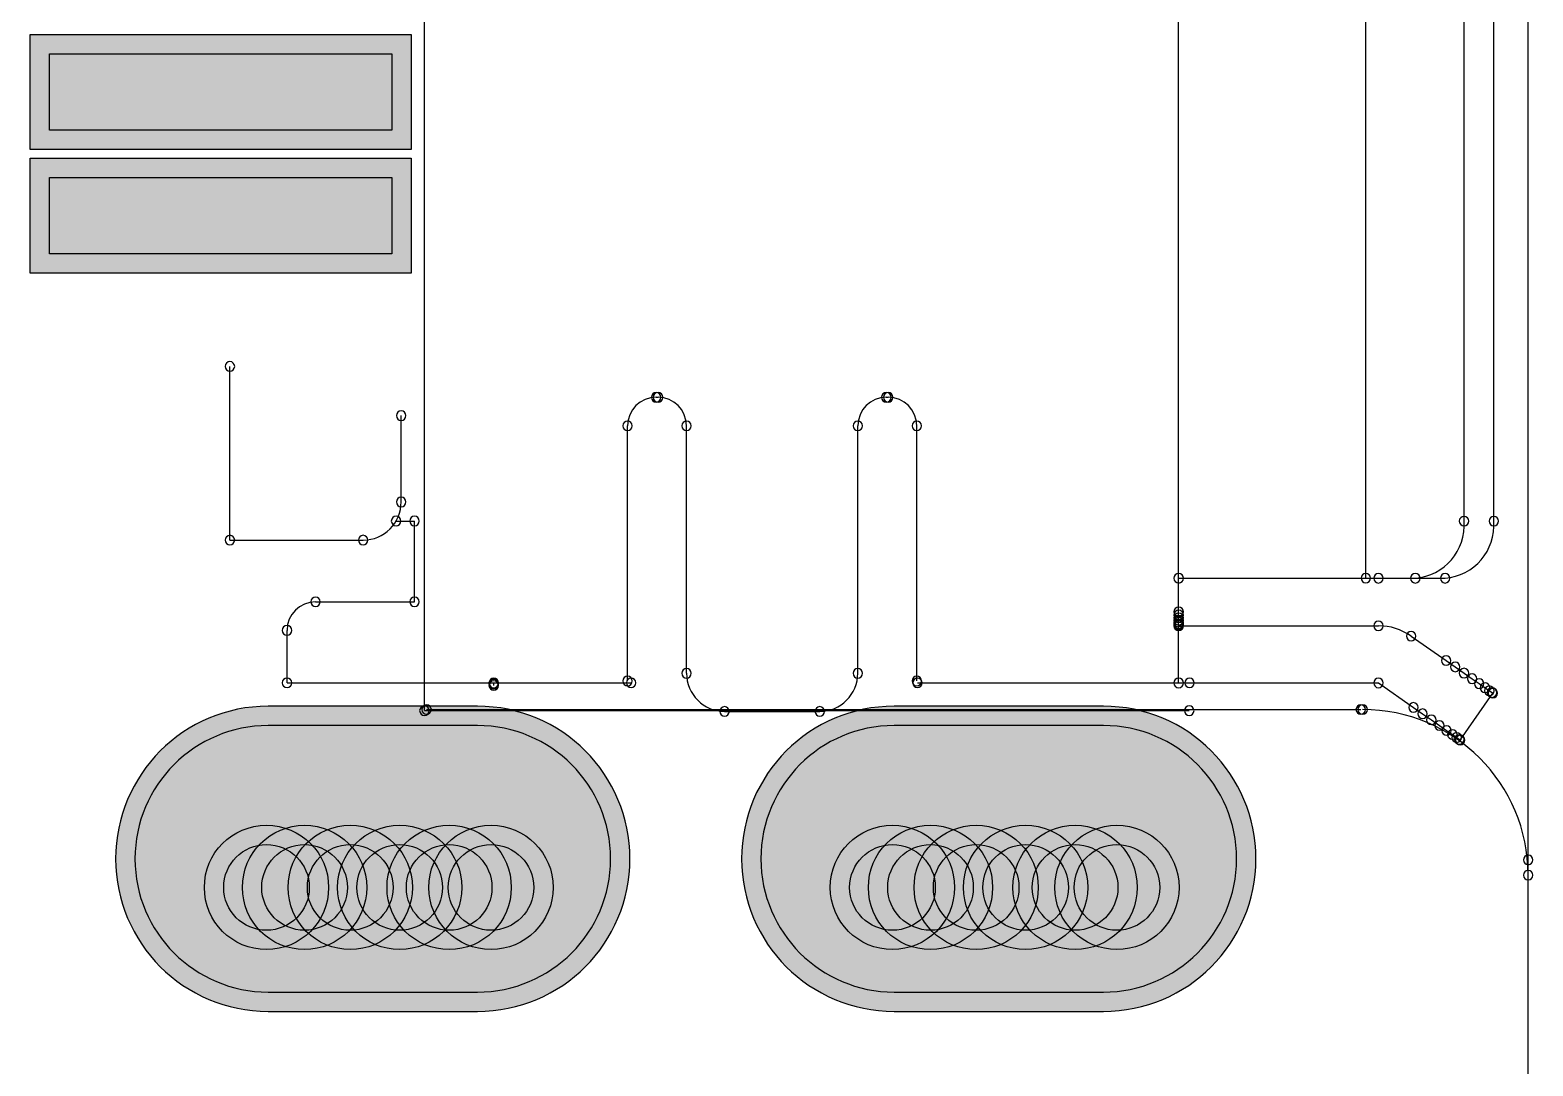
# Model space of a CAD drawing. Header units: millimetres. Extents: x -16.3 to 57, y -39.6 to 27.9.
# Drawn here: x 46.63 to 54.53, y 10 to 15.44 of the extents above; entities that cross this region are included whole.
import ezdxf

# ---------------------------------------------------------------- set-up
doc = ezdxf.new("R2010")
doc.units = ezdxf.units.MM
doc.header["$MEASUREMENT"] = 0
for name, color, linetype in [('BottomLayer', 5, 'Continuous'), ('BottomSolder', 6, 'Continuous'), ('Mechanical1', 6, 'Continuous'), ('MultiLayer', 9, 'Continuous'), ('PadHoleLayer', 156, 'Continuous'), ('TopLayer', 1, 'Continuous'), ('TopOverlay', 2, 'Continuous'), ('TopPaste', 8, 'Continuous'), ('TopSolder', 216, 'Continuous')]:
    doc.layers.add(name, color=color, linetype=linetype)

msp = doc.modelspace()

# ---------------------------------------------------------------- hatches: boundary and pattern name
at = {"layer": 'BottomLayer'}
h = msp.add_hatch(color=5, dxfattribs=at)
edge = h.paths.add_edge_path()
edge.add_arc((47.8692, 10.9336), 0.225, 0, 360)
h = msp.add_hatch(color=5, dxfattribs=at)
edge = h.paths.add_edge_path()
edge.add_arc((48.0692, 10.9336), 0.225, 0, 360)
h = msp.add_hatch(color=5, dxfattribs=at)
edge = h.paths.add_edge_path()
edge.add_arc((48.3092, 10.9336), 0.225, 0, 360)
h = msp.add_hatch(color=5, dxfattribs=at)
edge = h.paths.add_edge_path()
edge.add_arc((48.5692, 10.9336), 0.225, 0, 360)
h = msp.add_hatch(color=5, dxfattribs=at)
edge = h.paths.add_edge_path()
edge.add_arc((48.8292, 10.9336), 0.225, 0, 360)
h = msp.add_hatch(color=5, dxfattribs=at)
edge = h.paths.add_edge_path()
edge.add_arc((49.0492, 10.9336), 0.225, 0, 360)
h = msp.add_hatch(color=5, dxfattribs=at)
edge = h.paths.add_edge_path()
edge.add_arc((51.1592, 10.9336), 0.225, 0, 360)
h = msp.add_hatch(color=5, dxfattribs=at)
edge = h.paths.add_edge_path()
edge.add_arc((51.3592, 10.9336), 0.225, 0, 360)
h = msp.add_hatch(color=5, dxfattribs=at)
edge = h.paths.add_edge_path()
edge.add_arc((51.5992, 10.9336), 0.225, 0, 360)
h = msp.add_hatch(color=5, dxfattribs=at)
edge = h.paths.add_edge_path()
edge.add_arc((51.8592, 10.9336), 0.225, 0, 360)
h = msp.add_hatch(color=5, dxfattribs=at)
edge = h.paths.add_edge_path()
edge.add_arc((52.1192, 10.9336), 0.225, 0, 360)
h = msp.add_hatch(color=5, dxfattribs=at)
edge = h.paths.add_edge_path()
edge.add_arc((52.3392, 10.9336), 0.225, 0, 360)
at = {"layer": 'BottomSolder'}
h = msp.add_hatch(color=6, dxfattribs=at)
edge = h.paths.add_edge_path()
edge.add_arc((47.8692, 10.9336), 0.3266, 0, 360)
h = msp.add_hatch(color=6, dxfattribs=at)
edge = h.paths.add_edge_path()
edge.add_arc((48.0692, 10.9336), 0.3266, 0, 360)
h = msp.add_hatch(color=6, dxfattribs=at)
edge = h.paths.add_edge_path()
edge.add_arc((48.3092, 10.9336), 0.3266, 0, 360)
h = msp.add_hatch(color=6, dxfattribs=at)
edge = h.paths.add_edge_path()
edge.add_arc((48.5692, 10.9336), 0.3266, 0, 360)
h = msp.add_hatch(color=6, dxfattribs=at)
edge = h.paths.add_edge_path()
edge.add_arc((48.8292, 10.9336), 0.3266, 0, 360)
h = msp.add_hatch(color=6, dxfattribs=at)
edge = h.paths.add_edge_path()
edge.add_arc((49.0492, 10.9336), 0.3266, 0, 360)
h = msp.add_hatch(color=6, dxfattribs=at)
edge = h.paths.add_edge_path()
edge.add_arc((51.1592, 10.9336), 0.3266, 0, 360)
h = msp.add_hatch(color=6, dxfattribs=at)
edge = h.paths.add_edge_path()
edge.add_arc((51.3592, 10.9336), 0.3266, 0, 360)
h = msp.add_hatch(color=6, dxfattribs=at)
edge = h.paths.add_edge_path()
edge.add_arc((51.5992, 10.9336), 0.3266, 0, 360)
h = msp.add_hatch(color=6, dxfattribs=at)
edge = h.paths.add_edge_path()
edge.add_arc((51.8592, 10.9336), 0.3266, 0, 360)
h = msp.add_hatch(color=6, dxfattribs=at)
edge = h.paths.add_edge_path()
edge.add_arc((52.1192, 10.9336), 0.3266, 0, 360)
h = msp.add_hatch(color=6, dxfattribs=at)
edge = h.paths.add_edge_path()
edge.add_arc((52.3392, 10.9336), 0.3266, 0, 360)
at = {"layer": 'MultiLayer'}
h = msp.add_hatch(color=9, dxfattribs=at)
edge = h.paths.add_edge_path()
edge.add_arc((47.8692, 10.9336), 0.225, 0, 360)
h = msp.add_hatch(color=9, dxfattribs=at)
edge = h.paths.add_edge_path()
edge.add_arc((48.0692, 10.9336), 0.225, 0, 360)
h = msp.add_hatch(color=9, dxfattribs=at)
edge = h.paths.add_edge_path()
edge.add_arc((48.3092, 10.9336), 0.225, 0, 360)
h = msp.add_hatch(color=9, dxfattribs=at)
edge = h.paths.add_edge_path()
edge.add_arc((48.5692, 10.9336), 0.225, 0, 360)
h = msp.add_hatch(color=9, dxfattribs=at)
edge = h.paths.add_edge_path()
edge.add_arc((48.8292, 10.9336), 0.225, 0, 360)
h = msp.add_hatch(color=9, dxfattribs=at)
edge = h.paths.add_edge_path()
edge.add_arc((49.0492, 10.9336), 0.225, 0, 360)
h = msp.add_hatch(color=9, dxfattribs=at)
edge = h.paths.add_edge_path()
edge.add_arc((51.1592, 10.9336), 0.225, 0, 360)
h = msp.add_hatch(color=9, dxfattribs=at)
edge = h.paths.add_edge_path()
edge.add_arc((51.3592, 10.9336), 0.225, 0, 360)
h = msp.add_hatch(color=9, dxfattribs=at)
edge = h.paths.add_edge_path()
edge.add_arc((51.5992, 10.9336), 0.225, 0, 360)
h = msp.add_hatch(color=9, dxfattribs=at)
edge = h.paths.add_edge_path()
edge.add_arc((51.8592, 10.9336), 0.225, 0, 360)
h = msp.add_hatch(color=9, dxfattribs=at)
edge = h.paths.add_edge_path()
edge.add_arc((52.1192, 10.9336), 0.225, 0, 360)
h = msp.add_hatch(color=9, dxfattribs=at)
edge = h.paths.add_edge_path()
edge.add_arc((52.3392, 10.9336), 0.225, 0, 360)
at = {"layer": 'PadHoleLayer'}
h = msp.add_hatch(color=156, dxfattribs=at)
edge = h.paths.add_edge_path()
edge.add_arc((47.8692, 10.9336), 0.225, 0, 360)
h = msp.add_hatch(color=156, dxfattribs=at)
edge = h.paths.add_edge_path()
edge.add_arc((48.0692, 10.9336), 0.225, 0, 360)
h = msp.add_hatch(color=156, dxfattribs=at)
edge = h.paths.add_edge_path()
edge.add_arc((48.3092, 10.9336), 0.225, 0, 360)
h = msp.add_hatch(color=156, dxfattribs=at)
edge = h.paths.add_edge_path()
edge.add_arc((48.5692, 10.9336), 0.225, 0, 360)
h = msp.add_hatch(color=156, dxfattribs=at)
edge = h.paths.add_edge_path()
edge.add_arc((48.8292, 10.9336), 0.225, 0, 360)
h = msp.add_hatch(color=156, dxfattribs=at)
edge = h.paths.add_edge_path()
edge.add_arc((49.0492, 10.9336), 0.225, 0, 360)
h = msp.add_hatch(color=156, dxfattribs=at)
edge = h.paths.add_edge_path()
edge.add_arc((51.1592, 10.9336), 0.225, 0, 360)
h = msp.add_hatch(color=156, dxfattribs=at)
edge = h.paths.add_edge_path()
edge.add_arc((51.3592, 10.9336), 0.225, 0, 360)
h = msp.add_hatch(color=156, dxfattribs=at)
edge = h.paths.add_edge_path()
edge.add_arc((51.5992, 10.9336), 0.225, 0, 360)
h = msp.add_hatch(color=156, dxfattribs=at)
edge = h.paths.add_edge_path()
edge.add_arc((51.8592, 10.9336), 0.225, 0, 360)
h = msp.add_hatch(color=156, dxfattribs=at)
edge = h.paths.add_edge_path()
edge.add_arc((52.1192, 10.9336), 0.225, 0, 360)
h = msp.add_hatch(color=156, dxfattribs=at)
edge = h.paths.add_edge_path()
edge.add_arc((52.3392, 10.9336), 0.225, 0, 360)
at = {"layer": 'TopLayer'}
for points in [[(46.7281, 14.9121), (46.7281, 15.3121), (48.5281, 15.3121), (48.5281, 14.9121)], [(46.7281, 14.262), (46.7281, 14.662), (48.5281, 14.662), (48.5281, 14.262)]]:
    msp.add_hatch(color=1, dxfattribs=at).paths.add_polyline_path(points)
h = msp.add_hatch(color=1, dxfattribs=at)
edge = h.paths.add_edge_path()
edge.add_arc((48.978, 11.0837), 0.7, 270, 450)
edge.add_line((48.978, 11.7837), (47.878, 11.7837))
edge.add_arc((47.878, 11.0837), 0.7, 90, 270)
edge.add_line((47.878, 10.3837), (48.978, 10.3837))
h = msp.add_hatch(color=1, dxfattribs=at)
edge = h.paths.add_edge_path()
edge.add_arc((52.268, 11.0837), 0.7, 270, 450)
edge.add_line((52.268, 11.7837), (51.168, 11.7837))
edge.add_arc((51.168, 11.0837), 0.7, 90, 270)
edge.add_line((51.168, 10.3837), (52.268, 10.3837))
h = msp.add_hatch(color=1, dxfattribs=at)
edge = h.paths.add_edge_path()
edge.add_arc((47.8692, 10.9336), 0.225, 0, 360)
h = msp.add_hatch(color=1, dxfattribs=at)
edge = h.paths.add_edge_path()
edge.add_arc((48.0692, 10.9336), 0.225, 0, 360)
h = msp.add_hatch(color=1, dxfattribs=at)
edge = h.paths.add_edge_path()
edge.add_arc((48.3092, 10.9336), 0.225, 0, 360)
h = msp.add_hatch(color=1, dxfattribs=at)
edge = h.paths.add_edge_path()
edge.add_arc((48.5692, 10.9336), 0.225, 0, 360)
h = msp.add_hatch(color=1, dxfattribs=at)
edge = h.paths.add_edge_path()
edge.add_arc((48.8292, 10.9336), 0.225, 0, 360)
h = msp.add_hatch(color=1, dxfattribs=at)
edge = h.paths.add_edge_path()
edge.add_arc((49.0492, 10.9336), 0.225, 0, 360)
h = msp.add_hatch(color=1, dxfattribs=at)
edge = h.paths.add_edge_path()
edge.add_arc((51.1592, 10.9336), 0.225, 0, 360)
h = msp.add_hatch(color=1, dxfattribs=at)
edge = h.paths.add_edge_path()
edge.add_arc((51.3592, 10.9336), 0.225, 0, 360)
h = msp.add_hatch(color=1, dxfattribs=at)
edge = h.paths.add_edge_path()
edge.add_arc((51.5992, 10.9336), 0.225, 0, 360)
h = msp.add_hatch(color=1, dxfattribs=at)
edge = h.paths.add_edge_path()
edge.add_arc((51.8592, 10.9336), 0.225, 0, 360)
h = msp.add_hatch(color=1, dxfattribs=at)
edge = h.paths.add_edge_path()
edge.add_arc((52.1192, 10.9336), 0.225, 0, 360)
h = msp.add_hatch(color=1, dxfattribs=at)
edge = h.paths.add_edge_path()
edge.add_arc((52.3392, 10.9336), 0.225, 0, 360)
at = {"layer": 'TopPaste'}
for points in [[(46.7281, 14.9121), (46.7281, 15.3121), (48.5281, 15.3121), (48.5281, 14.9121)], [(46.7281, 14.262), (46.7281, 14.662), (48.5281, 14.662), (48.5281, 14.262)]]:
    msp.add_hatch(color=8, dxfattribs=at).paths.add_polyline_path(points)
h = msp.add_hatch(color=8, dxfattribs=at)
edge = h.paths.add_edge_path()
edge.add_arc((48.978, 11.0837), 0.7, 270, 450)
edge.add_line((48.978, 11.7837), (47.878, 11.7837))
edge.add_arc((47.878, 11.0837), 0.7, 90, 270)
edge.add_line((47.878, 10.3837), (48.978, 10.3837))
h = msp.add_hatch(color=8, dxfattribs=at)
edge = h.paths.add_edge_path()
edge.add_arc((52.268, 11.0837), 0.7, 270, 450)
edge.add_line((52.268, 11.7837), (51.168, 11.7837))
edge.add_arc((51.168, 11.0837), 0.7, 90, 270)
edge.add_line((51.168, 10.3837), (52.268, 10.3837))
at = {"layer": 'TopSolder'}
for points in [[(46.6265, 14.8105), (46.6265, 15.4137), (48.6297, 15.4137), (48.6297, 14.8105)], [(46.6265, 14.1604), (46.6265, 14.7636), (48.6297, 14.7636), (48.6297, 14.1604)]]:
    msp.add_hatch(color=216, dxfattribs=at).paths.add_polyline_path(points)
h = msp.add_hatch(color=216, dxfattribs=at)
edge = h.paths.add_edge_path()
edge.add_arc((48.978, 11.0837), 0.8016, 270, 450)
edge.add_line((48.978, 11.8853), (47.878, 11.8853))
edge.add_arc((47.878, 11.0837), 0.8016, 90, 270)
edge.add_line((47.878, 10.2821), (48.978, 10.2821))
h = msp.add_hatch(color=216, dxfattribs=at)
edge = h.paths.add_edge_path()
edge.add_arc((52.268, 11.0837), 0.8016, 270, 450)
edge.add_line((52.268, 11.8853), (51.168, 11.8853))
edge.add_arc((51.168, 11.0837), 0.8016, 90, 270)
edge.add_line((51.168, 10.2821), (52.268, 10.2821))
h = msp.add_hatch(color=216, dxfattribs=at)
edge = h.paths.add_edge_path()
edge.add_arc((47.8692, 10.9336), 0.3266, 0, 360)
h = msp.add_hatch(color=216, dxfattribs=at)
edge = h.paths.add_edge_path()
edge.add_arc((48.0692, 10.9336), 0.3266, 0, 360)
h = msp.add_hatch(color=216, dxfattribs=at)
edge = h.paths.add_edge_path()
edge.add_arc((48.3092, 10.9336), 0.3266, 0, 360)
h = msp.add_hatch(color=216, dxfattribs=at)
edge = h.paths.add_edge_path()
edge.add_arc((48.5692, 10.9336), 0.3266, 0, 360)
h = msp.add_hatch(color=216, dxfattribs=at)
edge = h.paths.add_edge_path()
edge.add_arc((48.8292, 10.9336), 0.3266, 0, 360)
h = msp.add_hatch(color=216, dxfattribs=at)
edge = h.paths.add_edge_path()
edge.add_arc((49.0492, 10.9336), 0.3266, 0, 360)
h = msp.add_hatch(color=216, dxfattribs=at)
edge = h.paths.add_edge_path()
edge.add_arc((51.1592, 10.9336), 0.3266, 0, 360)
h = msp.add_hatch(color=216, dxfattribs=at)
edge = h.paths.add_edge_path()
edge.add_arc((51.3592, 10.9336), 0.3266, 0, 360)
h = msp.add_hatch(color=216, dxfattribs=at)
edge = h.paths.add_edge_path()
edge.add_arc((51.5992, 10.9336), 0.3266, 0, 360)
h = msp.add_hatch(color=216, dxfattribs=at)
edge = h.paths.add_edge_path()
edge.add_arc((51.8592, 10.9336), 0.3266, 0, 360)
h = msp.add_hatch(color=216, dxfattribs=at)
edge = h.paths.add_edge_path()
edge.add_arc((52.1192, 10.9336), 0.3266, 0, 360)
h = msp.add_hatch(color=216, dxfattribs=at)
edge = h.paths.add_edge_path()
edge.add_arc((52.3392, 10.9336), 0.3266, 0, 360)

# ---------------------------------------------------------------- linework, layer by layer
at = {"layer": 'BottomLayer', "color": 5}
for centre in [(47.8692, 10.9336), (48.0692, 10.9336), (48.3092, 10.9336), (48.5692, 10.9336), (48.8292, 10.9336), (49.0492, 10.9336), (51.1592, 10.9336), (51.3592, 10.9336), (51.5992, 10.9336), (51.8592, 10.9336), (52.1192, 10.9336), (52.3392, 10.9336)]:
    msp.add_circle(centre, 0.225, dxfattribs=at)
at = {"layer": 'BottomSolder', "color": 6}
for centre in [(47.8692, 10.9336), (48.0692, 10.9336), (48.3092, 10.9336), (48.5692, 10.9336), (48.8292, 10.9336), (49.0492, 10.9336), (51.1592, 10.9336), (51.3592, 10.9336), (51.5992, 10.9336), (51.8592, 10.9336), (52.1192, 10.9336), (52.3392, 10.9336)]:
    msp.add_circle(centre, 0.3266, dxfattribs=at)
at = {"layer": 'Mechanical1'}
for p, q in [((54.5006, -37.1322), (54.5006, 27.8578)), ((48.6992, 11.862), (48.6992, 19.662)), ((48.6992, 11.862), (52.7192, 11.862)), ((48.7106, 11.8678), (53.6206, 11.8678)), ((54.5006, -37.1422), (54.5006, 11.0778))]:
    msp.add_line(p, q, dxfattribs=at)
for centre, radius, start, end in [((48.6992, 11.862), 0.025, 0, 180), ((48.6992, 11.862), 0.025, 0, 180), ((48.6992, 11.862), 0.025, 180, 0), ((48.6992, 11.862), 0.025, 180, 0), ((48.7106, 11.8678), 0.025, 0, 180), ((48.7106, 11.8678), 0.025, 180, 0), ((52.7192, 11.862), 0.025, 0, 180), ((52.7192, 11.862), 0.025, 180, 0), ((53.6206, 11.8678), 0.025, 0, 180), ((53.6206, 11.8678), 0.025, 180, 0), ((53.6306, 11.8679), 0.025, 0, 180), ((53.6306, 11.8679), 0.025, 180, 0), ((53.6306, 10.9979), 0.87, 0, 90), ((54.5006, 11.0778), 0.025, 0, 180), ((54.5006, 11.0778), 0.025, 180, 0), ((54.5006, 10.9979), 0.025, 0, 180), ((54.5006, 10.9979), 0.025, 180, 0)]:
    msp.add_arc(centre, radius, start, end, dxfattribs=at)
at = {"layer": 'MultiLayer', "color": 9}
for centre in [(47.8692, 10.9336), (48.0692, 10.9336), (48.3092, 10.9336), (48.5692, 10.9336), (48.8292, 10.9336), (49.0492, 10.9336), (51.1592, 10.9336), (51.3592, 10.9336), (51.5992, 10.9336), (51.8592, 10.9336), (52.1192, 10.9336), (52.3392, 10.9336)]:
    msp.add_circle(centre, 0.225, dxfattribs=at)
at = {"layer": 'PadHoleLayer', "color": 156}
for centre in [(47.8692, 10.9336), (48.0692, 10.9336), (48.3092, 10.9336), (48.5692, 10.9336), (48.8292, 10.9336), (49.0492, 10.9336), (51.1592, 10.9336), (51.3592, 10.9336), (51.5992, 10.9336), (51.8592, 10.9336), (52.1192, 10.9336), (52.3392, 10.9336)]:
    msp.add_circle(centre, 0.225, dxfattribs=at)
at = {"layer": 'TopLayer', "color": 1, "extrusion": (0, 0, -1)}
for p, q in [((46.7281, 14.9121), (46.7281, 15.3121)), ((46.7281, 15.3121), (48.5281, 15.3121)), ((48.5281, 15.3121), (48.5281, 14.9121)), ((48.5281, 14.9121), (46.7281, 14.9121)), ((46.7281, 14.262), (46.7281, 14.662)), ((46.7281, 14.662), (48.5281, 14.662)), ((48.5281, 14.662), (48.5281, 14.262)), ((48.5281, 14.262), (46.7281, 14.262))]:
    msp.add_line(p, q, dxfattribs=at)
at = {"layer": 'TopLayer', "color": 1}
for p, q in [((48.978, 11.7837), (47.878, 11.7837)), ((52.268, 11.7837), (51.168, 11.7837)), ((47.878, 10.3837), (48.978, 10.3837)), ((51.168, 10.3837), (52.268, 10.3837))]:
    msp.add_line(p, q, dxfattribs=at)
for centre in [(47.8692, 10.9336), (48.0692, 10.9336), (48.3092, 10.9336), (48.5692, 10.9336), (48.8292, 10.9336), (49.0492, 10.9336), (51.1592, 10.9336), (51.3592, 10.9336), (51.5992, 10.9336), (51.8592, 10.9336), (52.1192, 10.9336), (52.3392, 10.9336)]:
    msp.add_circle(centre, 0.225, dxfattribs=at)
for centre, start, end in [((47.878, 11.0837), 90, 270), ((48.978, 11.0837), 270, 90), ((51.168, 11.0837), 90, 270), ((52.268, 11.0837), 270, 90)]:
    msp.add_arc(centre, 0.7, start, end, dxfattribs=at)
at = {"layer": 'TopOverlay'}
for p, q in [((52.6635, 12.3807), (52.6635, 19.2075)), ((53.647, 12.5581), (53.647, 18.9581)), ((54.1635, 12.8575), (54.1635, 18.6575)), ((54.32, 12.8575), (54.32, 18.6575)), ((47.677, 12.7581), (47.677, 13.6705)), ((49.917, 13.5081), (49.927, 13.5081)), ((51.127, 13.5081), (51.137, 13.5081)), ((48.577, 12.9581), (48.577, 13.4116)), ((49.767, 12.0179), (49.767, 13.3581)), ((50.077, 12.0581), (50.077, 13.3581)), ((50.977, 12.0581), (50.977, 13.3581)), ((51.287, 12.0179), (51.287, 13.3581)), ((48.5502, 12.8581), (48.647, 12.8581)), ((48.647, 12.4338), (48.647, 12.8581)), ((47.677, 12.7581), (48.377, 12.7581)), ((52.6635, 12.5575), (53.7135, 12.5575)), ((53.7135, 12.5575), (53.9075, 12.5575)), ((53.9075, 12.5575), (54.064, 12.5575)), ((48.127, 12.4338), (48.647, 12.4338)), ((52.6635, 12.3642), (52.6635, 12.3807)), ((52.6635, 12.3642), (52.6635, 12.3807)), ((52.6635, 12.3496), (52.6635, 12.3642)), ((52.6635, 12.3496), (52.6635, 12.3642)), ((52.6635, 12.337), (52.6635, 12.3496)), ((52.6635, 12.337), (52.6635, 12.3496)), ((52.6635, 12.3265), (52.6635, 12.337)), ((52.6635, 12.3265), (52.6635, 12.337)), ((52.6635, 12.3183), (52.6635, 12.3265)), ((52.6635, 12.3183), (52.6635, 12.3265)), ((47.977, 12.0081), (47.977, 12.2838)), ((52.6635, 12.3123), (52.6635, 12.3183)), ((52.6635, 12.3123), (52.6635, 12.3183)), ((52.6635, 12.3087), (52.6635, 12.3123)), ((52.6635, 12.3087), (52.6635, 12.3123)), ((52.6635, 12.3075), (52.6635, 12.3087)), ((52.6635, 12.3075), (52.6635, 12.3087)), ((52.6635, 12.0075), (52.6635, 12.3075)), ((52.6635, 12.3075), (53.7135, 12.3075)), ((53.8852, 12.2535), (54.0692, 12.1252)), ((54.0692, 12.1252), (54.1171, 12.0917)), ((54.0692, 12.1252), (54.1171, 12.0917)), ((54.1171, 12.0917), (54.1633, 12.0595)), ((54.1171, 12.0917), (54.1633, 12.0595)), ((47.977, 12.0081), (49.7855, 12.0081)), ((49.0635, 12.0059), (49.0635, 12.0075)), ((49.0635, 12.0059), (49.0635, 12.0075)), ((51.2906, 12.0078), (52.7206, 12.0078)), ((52.6635, 12.0075), (53.7135, 12.0075)), ((53.7135, 12.0075), (53.8975, 11.8791)), ((54.1633, 12.0595), (54.2058, 12.0298)), ((54.1633, 12.0595), (54.2058, 12.0298)), ((54.2058, 12.0298), (54.2431, 12.0038)), ((54.2058, 12.0298), (54.2431, 12.0038)), ((49.0635, 12.0014), (49.0635, 12.0059)), ((49.0635, 12.0014), (49.0635, 12.0059)), ((49.0635, 11.994), (49.0635, 12.0014)), ((49.0635, 11.994), (49.0635, 12.0014)), ((54.1435, 11.7075), (54.3152, 11.9535)), ((54.2431, 12.0038), (54.2737, 11.9825)), ((54.2431, 12.0038), (54.2737, 11.9825)), ((54.2737, 11.9825), (54.2965, 11.9666)), ((54.2737, 11.9825), (54.2965, 11.9666)), ((54.2965, 11.9666), (54.3105, 11.9568)), ((54.2965, 11.9666), (54.3105, 11.9568)), ((54.3105, 11.9568), (54.3152, 11.9535)), ((54.3105, 11.9568), (54.3152, 11.9535)), ((50.277, 11.8581), (50.777, 11.8581)), ((53.8975, 11.8791), (53.9455, 11.8457)), ((53.8975, 11.8791), (53.9455, 11.8457)), ((53.9455, 11.8457), (53.9916, 11.8135)), ((53.9455, 11.8457), (53.9916, 11.8135)), ((53.9916, 11.8135), (54.0342, 11.7838)), ((53.9916, 11.8135), (54.0342, 11.7838)), ((54.0342, 11.7838), (54.0715, 11.7578)), ((54.0342, 11.7838), (54.0715, 11.7578)), ((54.0715, 11.7578), (54.1021, 11.7364)), ((54.0715, 11.7578), (54.1021, 11.7364)), ((54.1021, 11.7364), (54.1248, 11.7205)), ((54.1021, 11.7364), (54.1248, 11.7205)), ((54.1248, 11.7205), (54.1388, 11.7108)), ((54.1248, 11.7205), (54.1388, 11.7108)), ((54.1388, 11.7108), (54.1435, 11.7075)), ((54.1388, 11.7108), (54.1435, 11.7075))]:
    msp.add_line(p, q, dxfattribs=at)
for centre, radius, start, end in [((47.677, 13.6705), 0.025, 0, 180), ((47.677, 13.6705), 0.025, 180, 0), ((49.917, 13.3581), 0.15, 90, 180), ((49.917, 13.5081), 0.025, 0, 180), ((49.917, 13.508), 0.025, 0, 180), ((49.917, 13.5081), 0.025, 180, 0), ((49.917, 13.508), 0.025, 180, 0), ((49.927, 13.5081), 0.025, 0, 180), ((49.927, 13.508), 0.025, 0, 180), ((49.927, 13.5081), 0.025, 180, 0), ((49.927, 13.508), 0.025, 180, 0), ((49.927, 13.3581), 0.15, 0, 90), ((51.127, 13.3581), 0.15, 90, 180), ((51.127, 13.5081), 0.025, 0, 180), ((51.127, 13.508), 0.025, 0, 180), ((51.127, 13.5081), 0.025, 180, 0), ((51.127, 13.508), 0.025, 180, 0), ((51.137, 13.5081), 0.025, 0, 180), ((51.137, 13.508), 0.025, 0, 180), ((51.137, 13.5081), 0.025, 180, 0), ((51.137, 13.508), 0.025, 180, 0), ((51.137, 13.3581), 0.15, 0, 90), ((48.577, 13.4116), 0.025, 0, 180), ((48.577, 13.4116), 0.025, 180, 0), ((49.767, 13.3581), 0.025, 0, 180), ((49.767, 13.3581), 0.025, 0, 180), ((49.767, 13.3581), 0.025, 180, 0), ((49.767, 13.3581), 0.025, 180, 0), ((50.077, 13.3581), 0.025, 0, 180), ((50.077, 13.3581), 0.025, 0, 180), ((50.077, 13.3581), 0.025, 180, 0), ((50.077, 13.3581), 0.025, 180, 0), ((50.977, 13.3581), 0.025, 0, 180), ((50.977, 13.3581), 0.025, 0, 180), ((50.977, 13.3581), 0.025, 180, 0), ((50.977, 13.3581), 0.025, 180, 0), ((51.287, 13.3581), 0.025, 0, 180), ((51.287, 13.3581), 0.025, 0, 180), ((51.287, 13.3581), 0.025, 180, 0), ((51.287, 13.3581), 0.025, 180, 0), ((48.377, 12.9581), 0.2, 270, 0), ((48.577, 12.9581), 0.025, 0, 180), ((48.577, 12.9581), 0.025, 0, 180), ((48.577, 12.9581), 0.025, 180, 0), ((48.577, 12.9581), 0.025, 180, 0), ((48.5502, 12.8581), 0.025, 0, 180), ((48.647, 12.8581), 0.025, 0, 180), ((48.647, 12.8581), 0.025, 0, 180), ((54.1635, 12.8575), 0.025, 0, 180), ((54.1635, 12.8575), 0.025, 0, 180), ((54.32, 12.8575), 0.025, 0, 180), ((54.32, 12.8575), 0.025, 0, 180), ((48.5502, 12.8581), 0.025, 180, 0), ((48.647, 12.8581), 0.025, 180, 0), ((48.647, 12.8581), 0.025, 180, 0), ((53.8836, 12.8371), 0.2806, 274.88804, 4.16604), ((54.0401, 12.8371), 0.2806, 274.88698, 4.16598), ((54.1635, 12.8575), 0.025, 180, 0), ((54.1635, 12.8575), 0.025, 180, 0), ((54.32, 12.8575), 0.025, 180, 0), ((54.32, 12.8575), 0.025, 180, 0), ((47.677, 12.7581), 0.025, 0, 180), ((47.677, 12.7581), 0.025, 0, 180), ((47.677, 12.7581), 0.025, 180, 0), ((47.677, 12.7581), 0.025, 180, 0), ((48.377, 12.7581), 0.025, 0, 180), ((48.377, 12.7581), 0.025, 0, 180), ((48.377, 12.7581), 0.025, 180, 0), ((48.377, 12.7581), 0.025, 180, 0), ((52.6635, 12.5575), 0.025, 0, 180), ((53.647, 12.5581), 0.025, 0, 180), ((53.7135, 12.5575), 0.025, 0, 180), ((53.7135, 12.5575), 0.025, 0, 180), ((53.9075, 12.5575), 0.025, 0, 180), ((53.9075, 12.5575), 0.025, 0, 180), ((53.9076, 12.5575), 0.025, 0, 180), ((54.064, 12.5575), 0.025, 0, 180), ((54.064, 12.5575), 0.025, 0, 180), ((52.6635, 12.5575), 0.025, 180, 0), ((53.647, 12.5581), 0.025, 180, 0), ((53.7135, 12.5575), 0.025, 180, 0), ((53.7135, 12.5575), 0.025, 180, 0), ((53.9075, 12.5575), 0.025, 180, 0), ((53.9075, 12.5575), 0.025, 180, 0), ((53.9076, 12.5575), 0.025, 180, 0), ((54.064, 12.5575), 0.025, 180, 0), ((54.064, 12.5575), 0.025, 180, 0), ((48.127, 12.2838), 0.15, 90, 180), ((48.127, 12.4338), 0.025, 0, 180), ((48.127, 12.4338), 0.025, 0, 180), ((48.127, 12.4338), 0.025, 180, 0), ((48.127, 12.4338), 0.025, 180, 0), ((48.647, 12.4338), 0.025, 0, 180), ((48.647, 12.4338), 0.025, 0, 180), ((48.647, 12.4338), 0.025, 180, 0), ((48.647, 12.4338), 0.025, 180, 0), ((52.6635, 12.3807), 0.025, 0, 180), ((52.6635, 12.3807), 0.025, 0, 180), ((52.6635, 12.3807), 0.025, 0, 180), ((52.6635, 12.3642), 0.025, 0, 180), ((52.6635, 12.3642), 0.025, 0, 180), ((52.6635, 12.3642), 0.025, 0, 180), ((52.6635, 12.3642), 0.025, 0, 180), ((52.6635, 12.3807), 0.025, 180, 0), ((52.6635, 12.3807), 0.025, 180, 0), ((52.6635, 12.3807), 0.025, 180, 0), ((52.6635, 12.3496), 0.025, 0, 180), ((52.6635, 12.3496), 0.025, 0, 180), ((52.6635, 12.3496), 0.025, 0, 180), ((52.6635, 12.3496), 0.025, 0, 180), ((52.6635, 12.3642), 0.025, 180, 0), ((52.6635, 12.3642), 0.025, 180, 0), ((52.6635, 12.3642), 0.025, 180, 0), ((52.6635, 12.3642), 0.025, 180, 0), ((52.6635, 12.337), 0.025, 0, 180), ((52.6635, 12.337), 0.025, 0, 180), ((52.6635, 12.337), 0.025, 0, 180), ((52.6635, 12.337), 0.025, 0, 180), ((52.6635, 12.3265), 0.025, 0, 180), ((52.6635, 12.3265), 0.025, 0, 180), ((52.6635, 12.3265), 0.025, 0, 180), ((52.6635, 12.3265), 0.025, 0, 180), ((52.6635, 12.3496), 0.025, 180, 0), ((52.6635, 12.3496), 0.025, 180, 0), ((52.6635, 12.3496), 0.025, 180, 0), ((52.6635, 12.3496), 0.025, 180, 0), ((52.6635, 12.3183), 0.025, 0, 180), ((52.6635, 12.3183), 0.025, 0, 180), ((52.6635, 12.3183), 0.025, 0, 180), ((52.6635, 12.3183), 0.025, 0, 180), ((52.6635, 12.3123), 0.025, 0, 180), ((52.6635, 12.3123), 0.025, 0, 180), ((52.6635, 12.3123), 0.025, 0, 180), ((52.6635, 12.3123), 0.025, 0, 180), ((52.6635, 12.337), 0.025, 180, 0), ((52.6635, 12.337), 0.025, 180, 0), ((52.6635, 12.337), 0.025, 180, 0), ((52.6635, 12.337), 0.025, 180, 0), ((52.6635, 12.3087), 0.025, 0, 180), ((52.6635, 12.3087), 0.025, 0, 180), ((52.6635, 12.3087), 0.025, 0, 180), ((52.6635, 12.3087), 0.025, 0, 180), ((52.6635, 12.3075), 0.025, 0, 180), ((52.6635, 12.3075), 0.025, 0, 180), ((52.6635, 12.3075), 0.025, 0, 180), ((52.6635, 12.3075), 0.025, 0, 180), ((52.6635, 12.3265), 0.025, 180, 0), ((52.6635, 12.3265), 0.025, 180, 0), ((52.6635, 12.3265), 0.025, 180, 0), ((52.6635, 12.3265), 0.025, 180, 0), ((53.7135, 12.3075), 0.025, 0, 180), ((53.7135, 12.3075), 0.025, 0, 180), ((47.977, 12.2838), 0.025, 0, 180), ((47.977, 12.2838), 0.025, 0, 180), ((47.977, 12.2838), 0.025, 180, 0), ((47.977, 12.2838), 0.025, 180, 0), ((52.6635, 12.3183), 0.025, 180, 0), ((52.6635, 12.3183), 0.025, 180, 0), ((52.6635, 12.3183), 0.025, 180, 0), ((52.6635, 12.3183), 0.025, 180, 0), ((52.6635, 12.3123), 0.025, 180, 0), ((52.6635, 12.3123), 0.025, 180, 0), ((52.6635, 12.3123), 0.025, 180, 0), ((52.6635, 12.3123), 0.025, 180, 0), ((52.6635, 12.3087), 0.025, 180, 0), ((52.6635, 12.3087), 0.025, 180, 0), ((52.6635, 12.3087), 0.025, 180, 0), ((52.6635, 12.3087), 0.025, 180, 0), ((52.6635, 12.3075), 0.025, 180, 0), ((52.6635, 12.3075), 0.025, 180, 0), ((52.6635, 12.3075), 0.025, 180, 0), ((52.6635, 12.3075), 0.025, 180, 0), ((53.7135, 12.3075), 0.025, 180, 0), ((53.7135, 12.3075), 0.025, 180, 0), ((53.7135, 12.0075), 0.3, 55.09828, 90.00028), ((53.8852, 12.2535), 0.025, 0, 180), ((53.8852, 12.2535), 0.025, 0, 180), ((53.8852, 12.2535), 0.025, 180, 0), ((53.8852, 12.2535), 0.025, 180, 0), ((54.0692, 12.1252), 0.025, 0, 180), ((54.0692, 12.1252), 0.025, 0, 180), ((54.0692, 12.1252), 0.025, 0, 180), ((54.0692, 12.1252), 0.025, 180, 0), ((54.0692, 12.1252), 0.025, 180, 0), ((54.0692, 12.1252), 0.025, 180, 0), ((54.1171, 12.0917), 0.025, 0, 180), ((54.1171, 12.0917), 0.025, 0, 180), ((54.1171, 12.0917), 0.025, 0, 180), ((54.1171, 12.0917), 0.025, 0, 180), ((54.1171, 12.0917), 0.025, 180, 0), ((54.1171, 12.0917), 0.025, 180, 0), ((54.1171, 12.0917), 0.025, 180, 0), ((54.1171, 12.0917), 0.025, 180, 0), ((47.977, 12.0081), 0.025, 0, 180), ((47.977, 12.0081), 0.025, 0, 180), ((47.977, 12.0081), 0.025, 180, 0), ((47.977, 12.0081), 0.025, 180, 0), ((49.0635, 12.0075), 0.025, 0, 180), ((49.0635, 12.0075), 0.025, 0, 180), ((49.0635, 12.0059), 0.025, 0, 180), ((49.0635, 12.0059), 0.025, 0, 180), ((49.0635, 12.0059), 0.025, 0, 180), ((49.0635, 12.0059), 0.025, 0, 180), ((49.0635, 12.0014), 0.025, 0, 180), ((49.0635, 12.0014), 0.025, 0, 180), ((49.0635, 12.0014), 0.025, 0, 180), ((49.0635, 12.0014), 0.025, 0, 180), ((49.0635, 11.994), 0.025, 0, 180), ((49.0635, 11.994), 0.025, 0, 180), ((49.0635, 12.0075), 0.025, 180, 0), ((49.0635, 12.0075), 0.025, 180, 0), ((49.767, 12.0179), 0.025, 0, 180), ((49.767, 12.0179), 0.025, 180, 0), ((49.7855, 12.0081), 0.025, 0, 180), ((49.7855, 12.0081), 0.025, 180, 0), ((50.077, 12.0581), 0.025, 0, 180), ((50.077, 12.0581), 0.025, 0, 180), ((50.077, 12.0581), 0.025, 180, 0), ((50.077, 12.0581), 0.025, 180, 0), ((50.277, 12.0581), 0.2, 180, 270), ((50.777, 12.0581), 0.2, 270, 0), ((50.977, 12.0581), 0.025, 0, 180), ((50.977, 12.0581), 0.025, 0, 180), ((50.977, 12.0581), 0.025, 180, 0), ((50.977, 12.0581), 0.025, 180, 0), ((51.287, 12.0179), 0.025, 0, 180), ((51.287, 12.0179), 0.025, 180, 0), ((51.2906, 12.0078), 0.025, 0, 180), ((51.2906, 12.0078), 0.025, 180, 0), ((52.6635, 12.0075), 0.025, 0, 180), ((52.6635, 12.0075), 0.025, 0, 180), ((52.6635, 12.0075), 0.025, 180, 0), ((52.6635, 12.0075), 0.025, 180, 0), ((52.7206, 12.0078), 0.025, 0, 180), ((52.7206, 12.0078), 0.025, 180, 0), ((53.7135, 12.0075), 0.025, 0, 180), ((53.7135, 12.0075), 0.025, 0, 180), ((53.7135, 12.0075), 0.025, 180, 0), ((53.7135, 12.0075), 0.025, 180, 0), ((54.1633, 12.0595), 0.025, 0, 180), ((54.1633, 12.0595), 0.025, 0, 180), ((54.1633, 12.0595), 0.025, 0, 180), ((54.1633, 12.0595), 0.025, 0, 180), ((54.1633, 12.0595), 0.025, 180, 0), ((54.1633, 12.0595), 0.025, 180, 0), ((54.1633, 12.0595), 0.025, 180, 0), ((54.1633, 12.0595), 0.025, 180, 0), ((54.2058, 12.0298), 0.025, 0, 180), ((54.2058, 12.0298), 0.025, 0, 180), ((54.2058, 12.0298), 0.025, 0, 180), ((54.2058, 12.0298), 0.025, 0, 180), ((54.2058, 12.0298), 0.025, 180, 0), ((54.2058, 12.0298), 0.025, 180, 0), ((54.2058, 12.0298), 0.025, 180, 0), ((54.2058, 12.0298), 0.025, 180, 0), ((54.2431, 12.0038), 0.025, 0, 180), ((54.2431, 12.0038), 0.025, 0, 180), ((54.2431, 12.0038), 0.025, 0, 180), ((54.2431, 12.0038), 0.025, 0, 180), ((54.2737, 11.9825), 0.025, 0, 180), ((54.2737, 11.9825), 0.025, 0, 180), ((54.2737, 11.9825), 0.025, 0, 180), ((54.2737, 11.9825), 0.025, 0, 180), ((49.0635, 12.0059), 0.025, 180, 0), ((49.0635, 12.0059), 0.025, 180, 0), ((49.0635, 12.0059), 0.025, 180, 0), ((49.0635, 12.0059), 0.025, 180, 0), ((49.0635, 12.0014), 0.025, 180, 0), ((49.0635, 12.0014), 0.025, 180, 0), ((49.0635, 12.0014), 0.025, 180, 0), ((49.0635, 12.0014), 0.025, 180, 0), ((49.0635, 11.994), 0.025, 180, 0), ((49.0635, 11.994), 0.025, 180, 0), ((54.2431, 12.0038), 0.025, 180, 0), ((54.2431, 12.0038), 0.025, 180, 0), ((54.2431, 12.0038), 0.025, 180, 0), ((54.2431, 12.0038), 0.025, 180, 0), ((54.2737, 11.9825), 0.025, 180, 0), ((54.2737, 11.9825), 0.025, 180, 0), ((54.2737, 11.9825), 0.025, 180, 0), ((54.2737, 11.9825), 0.025, 180, 0), ((54.2965, 11.9666), 0.025, 0, 180), ((54.2965, 11.9666), 0.025, 0, 180), ((54.2965, 11.9666), 0.025, 0, 180), ((54.2965, 11.9666), 0.025, 0, 180), ((54.2965, 11.9666), 0.025, 180, 0), ((54.2965, 11.9666), 0.025, 180, 0), ((54.2965, 11.9666), 0.025, 180, 0), ((54.2965, 11.9666), 0.025, 180, 0), ((54.3105, 11.9568), 0.025, 0, 180), ((54.3105, 11.9568), 0.025, 0, 180), ((54.3105, 11.9568), 0.025, 0, 180), ((54.3105, 11.9568), 0.025, 0, 180), ((54.3105, 11.9568), 0.025, 180, 0), ((54.3105, 11.9568), 0.025, 180, 0), ((54.3105, 11.9568), 0.025, 180, 0), ((54.3105, 11.9568), 0.025, 180, 0), ((54.3152, 11.9535), 0.025, 0, 180), ((54.3152, 11.9535), 0.025, 0, 180), ((54.3152, 11.9535), 0.025, 0, 180), ((54.3152, 11.9535), 0.025, 180, 0), ((54.3152, 11.9535), 0.025, 180, 0), ((54.3152, 11.9535), 0.025, 180, 0), ((50.277, 11.8581), 0.025, 0, 180), ((50.277, 11.8581), 0.025, 0, 180), ((50.277, 11.8581), 0.025, 180, 0), ((50.277, 11.8581), 0.025, 180, 0), ((50.777, 11.8581), 0.025, 0, 180), ((50.777, 11.8581), 0.025, 0, 180), ((50.777, 11.8581), 0.025, 180, 0), ((50.777, 11.8581), 0.025, 180, 0), ((53.8975, 11.8791), 0.025, 0, 180), ((53.8975, 11.8791), 0.025, 0, 180), ((53.8975, 11.8791), 0.025, 0, 180), ((53.8975, 11.8791), 0.025, 180, 0), ((53.8975, 11.8791), 0.025, 180, 0), ((53.8975, 11.8791), 0.025, 180, 0), ((53.9455, 11.8457), 0.025, 0, 180), ((53.9455, 11.8457), 0.025, 0, 180), ((53.9455, 11.8457), 0.025, 0, 180), ((53.9455, 11.8457), 0.025, 0, 180), ((53.9455, 11.8457), 0.025, 180, 0), ((53.9455, 11.8457), 0.025, 180, 0), ((53.9455, 11.8457), 0.025, 180, 0), ((53.9455, 11.8457), 0.025, 180, 0), ((53.9916, 11.8135), 0.025, 0, 180), ((53.9916, 11.8135), 0.025, 0, 180), ((53.9916, 11.8135), 0.025, 0, 180), ((53.9916, 11.8135), 0.025, 0, 180), ((53.9916, 11.8135), 0.025, 180, 0), ((53.9916, 11.8135), 0.025, 180, 0), ((53.9916, 11.8135), 0.025, 180, 0), ((53.9916, 11.8135), 0.025, 180, 0), ((54.0342, 11.7838), 0.025, 0, 180), ((54.0342, 11.7838), 0.025, 0, 180), ((54.0342, 11.7838), 0.025, 0, 180), ((54.0342, 11.7838), 0.025, 0, 180), ((54.0342, 11.7838), 0.025, 180, 0), ((54.0342, 11.7838), 0.025, 180, 0), ((54.0342, 11.7838), 0.025, 180, 0), ((54.0342, 11.7838), 0.025, 180, 0), ((54.0715, 11.7578), 0.025, 0, 180), ((54.0715, 11.7578), 0.025, 0, 180), ((54.0715, 11.7578), 0.025, 0, 180), ((54.0715, 11.7578), 0.025, 0, 180), ((54.0715, 11.7578), 0.025, 180, 0), ((54.0715, 11.7578), 0.025, 180, 0), ((54.0715, 11.7578), 0.025, 180, 0), ((54.0715, 11.7578), 0.025, 180, 0), ((54.1021, 11.7364), 0.025, 0, 180), ((54.1021, 11.7364), 0.025, 0, 180), ((54.1021, 11.7364), 0.025, 0, 180), ((54.1021, 11.7364), 0.025, 0, 180), ((54.1021, 11.7364), 0.025, 180, 0), ((54.1021, 11.7364), 0.025, 180, 0), ((54.1021, 11.7364), 0.025, 180, 0), ((54.1021, 11.7364), 0.025, 180, 0), ((54.1248, 11.7205), 0.025, 0, 180), ((54.1248, 11.7205), 0.025, 0, 180), ((54.1248, 11.7205), 0.025, 0, 180), ((54.1248, 11.7205), 0.025, 0, 180), ((54.1248, 11.7205), 0.025, 180, 0), ((54.1248, 11.7205), 0.025, 180, 0), ((54.1248, 11.7205), 0.025, 180, 0), ((54.1248, 11.7205), 0.025, 180, 0), ((54.1388, 11.7108), 0.025, 0, 180), ((54.1388, 11.7108), 0.025, 0, 180), ((54.1388, 11.7108), 0.025, 0, 180), ((54.1388, 11.7108), 0.025, 0, 180), ((54.1388, 11.7108), 0.025, 180, 0), ((54.1388, 11.7108), 0.025, 180, 0), ((54.1388, 11.7108), 0.025, 180, 0), ((54.1388, 11.7108), 0.025, 180, 0), ((54.1435, 11.7075), 0.025, 0, 180), ((54.1435, 11.7075), 0.025, 0, 180), ((54.1435, 11.7075), 0.025, 0, 180), ((54.1435, 11.7075), 0.025, 180, 0), ((54.1435, 11.7075), 0.025, 180, 0), ((54.1435, 11.7075), 0.025, 180, 0)]:
    msp.add_arc(centre, radius, start, end, dxfattribs=at)
at = {"layer": 'TopPaste', "color": 8, "extrusion": (0, 0, -1)}
for p, q in [((46.7281, 14.9121), (46.7281, 15.3121)), ((46.7281, 15.3121), (48.5281, 15.3121)), ((48.5281, 15.3121), (48.5281, 14.9121)), ((48.5281, 14.9121), (46.7281, 14.9121)), ((46.7281, 14.262), (46.7281, 14.662)), ((46.7281, 14.662), (48.5281, 14.662)), ((48.5281, 14.662), (48.5281, 14.262)), ((48.5281, 14.262), (46.7281, 14.262))]:
    msp.add_line(p, q, dxfattribs=at)
at = {"layer": 'TopPaste', "color": 8}
for p, q in [((48.978, 11.7837), (47.878, 11.7837)), ((52.268, 11.7837), (51.168, 11.7837)), ((47.878, 10.3837), (48.978, 10.3837)), ((51.168, 10.3837), (52.268, 10.3837))]:
    msp.add_line(p, q, dxfattribs=at)
for centre, start, end in [((47.878, 11.0837), 90, 270), ((48.978, 11.0837), 270, 90), ((51.168, 11.0837), 90, 270), ((52.268, 11.0837), 270, 90)]:
    msp.add_arc(centre, 0.7, start, end, dxfattribs=at)
at = {"layer": 'TopSolder', "color": 216, "extrusion": (0, 0, -1)}
for p, q in [((46.6265, 14.8105), (46.6265, 15.4137)), ((46.6265, 15.4137), (48.6297, 15.4137)), ((48.6297, 15.4137), (48.6297, 14.8105)), ((48.6297, 14.8105), (46.6265, 14.8105)), ((46.6265, 14.1604), (46.6265, 14.7636)), ((46.6265, 14.7636), (48.6297, 14.7636)), ((48.6297, 14.7636), (48.6297, 14.1604)), ((48.6297, 14.1604), (46.6265, 14.1604))]:
    msp.add_line(p, q, dxfattribs=at)
at = {"layer": 'TopSolder', "color": 216}
for p, q in [((48.978, 11.8853), (47.878, 11.8853)), ((52.268, 11.8853), (51.168, 11.8853)), ((47.878, 10.2821), (48.978, 10.2821)), ((51.168, 10.2821), (52.268, 10.2821))]:
    msp.add_line(p, q, dxfattribs=at)
for centre in [(47.8692, 10.9336), (48.0692, 10.9336), (48.3092, 10.9336), (48.5692, 10.9336), (48.8292, 10.9336), (49.0492, 10.9336), (51.1592, 10.9336), (51.3592, 10.9336), (51.5992, 10.9336), (51.8592, 10.9336), (52.1192, 10.9336), (52.3392, 10.9336)]:
    msp.add_circle(centre, 0.3266, dxfattribs=at)
for centre, start, end in [((47.878, 11.0837), 90, 270), ((48.978, 11.0837), 270, 90), ((51.168, 11.0837), 90, 270), ((52.268, 11.0837), 270, 90)]:
    msp.add_arc(centre, 0.8016, start, end, dxfattribs=at)

doc.saveas('drawing.dxf')
